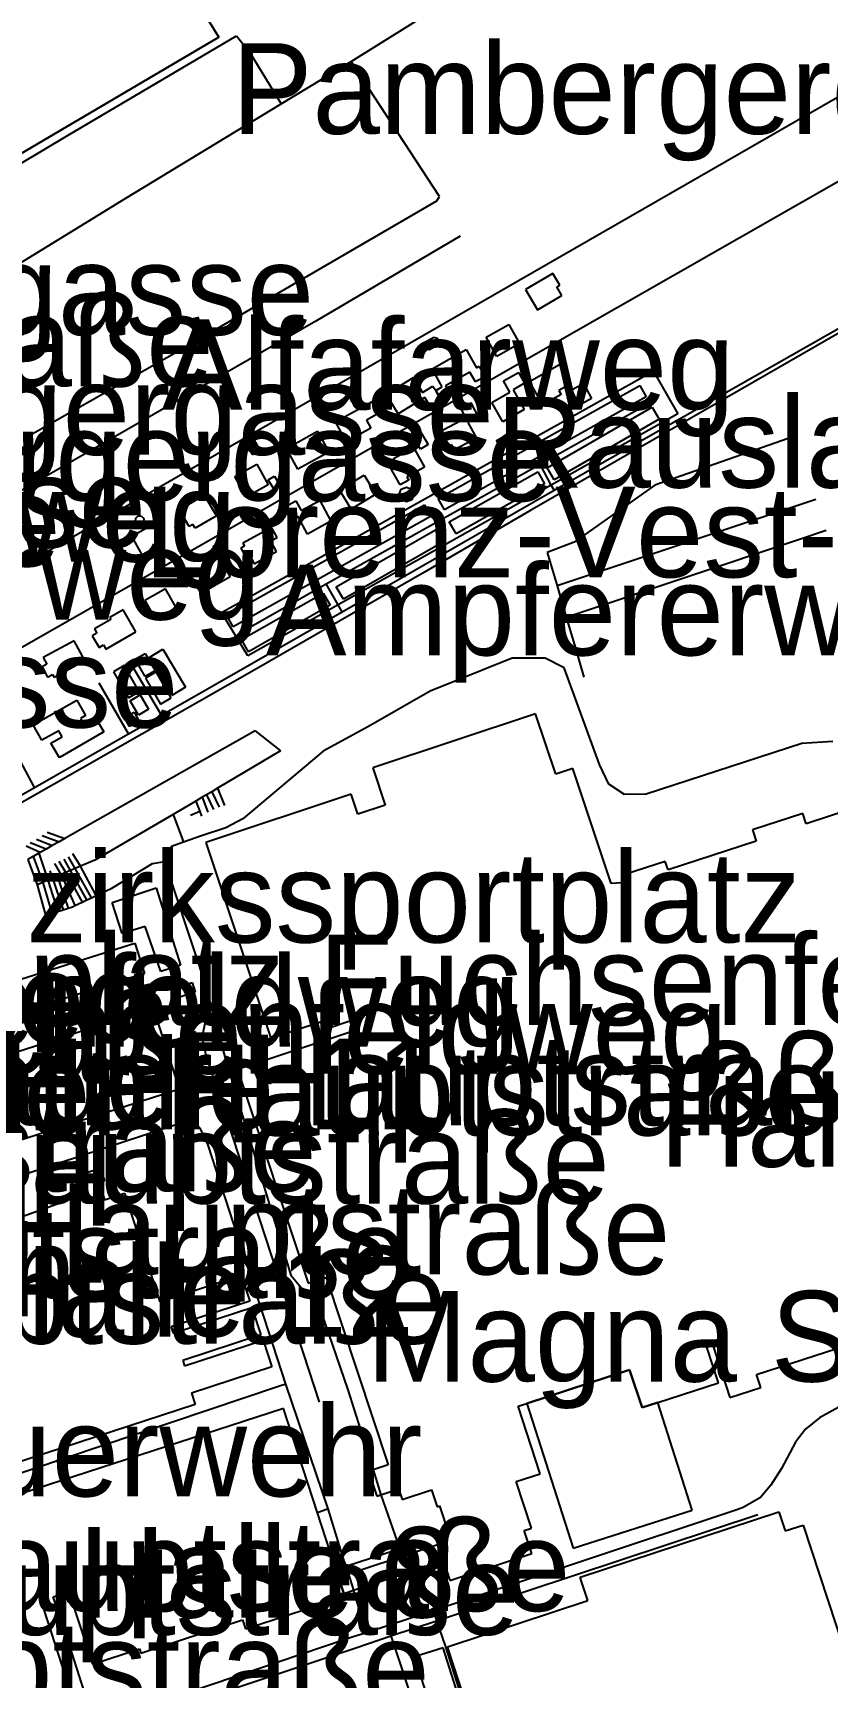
# Model space of a CAD drawing. Extents: x -3657 to 4700, y -7332 to 8131.
# Drawn here: x 2789 to 3169, y 3072 to 3859 of the extents above; entities that cross this region are included whole.
import ezdxf

# ---------------------------------------------------------------- set-up
doc = ezdxf.new("R2010")
doc.units = 0
for name, color, linetype in [('OSM_BUILDING_APARTMENTS', 9, 'CONTINUOUS'), ('OSM_BUILDING_CARPORT', 9, 'CONTINUOUS'), ('OSM_BUILDING_GARAGES', 9, 'CONTINUOUS'), ('OSM_BUILDING_INDUSTRIAL', 9, 'CONTINUOUS'), ('OSM_BUILDING_SHED', 9, 'CONTINUOUS'), ('OSM_BUILDING_YES', 9, 'CONTINUOUS'), ('OSM_HIGHWAY_FOOTWAY', 8, 'CONTINUOUS'), ('OSM_HIGHWAY_RESIDENTIAL', 8, 'CONTINUOUS'), ('OSM_HIGHWAY_SERVICE', 8, 'CONTINUOUS'), ('OSM_HIGHWAY_TRACK', 8, 'CONTINUOUS'), ('OSM_LABELS', 8, 'CONTINUOUS'), ('OSM_LANDUSE_FARMLAND', 3, 'CONTINUOUS'), ('OSM_LANDUSE_GARAGES', 3, 'CONTINUOUS'), ('OSM_LANDUSE_GRASS', 3, 'CONTINUOUS'), ('OSM_LANDUSE_GREENHOUSE_HORTICULTURE', 3, 'CONTINUOUS'), ('OSM_LANDUSE_INDUSTRIAL', 3, 'CONTINUOUS'), ('OSM_LEISURE_SWIMMING_POOL', 3, 'CONTINUOUS'), ('OSM_NATURAL_WATER', 4, 'CONTINUOUS'), ('OSM_RAILWAY_RAIL', 5, 'CONTINUOUS')]:
    doc.layers.add(name, color=color, linetype=linetype)

msp = doc.modelspace()

# ---------------------------------------------------------------- linework, layer by layer
at = {"layer": 'OSM_BUILDING_APARTMENTS'}
for p, q in [((2789.135079, 3527.697299), (2810.037855, 3539.483961)), ((2810.037855, 3539.483961), (2814.209308, 3532.100618)), ((2814.209308, 3532.100618), (2811.858125, 3530.777398)), ((2811.858125, 3530.777398), (2813.420524, 3528.075362)), ((2813.420524, 3528.075362), (2818.934428, 3531.311134)), ((2818.934428, 3531.311134), (2822.98453, 3524.405929)), ((2793.306533, 3520.313956), (2789.135079, 3527.697299)), ((2801.391569, 3524.872948), (2793.306533, 3520.313956)), ((2797.682767, 3518.857302), (2803.052566, 3522.004119)), ((2803.052566, 3522.004119), (2801.391569, 3524.872948)), ((2822.98453, 3524.405929), (2802.051417, 3512.141129)), ((2801.725285, 3511.952097), (2797.682767, 3518.857302)), ((2802.051417, 3512.141129), (2801.725285, 3511.952097))]:
    msp.add_line(p, q, dxfattribs=at)
at = {"layer": 'OSM_BUILDING_CARPORT'}
for p, q in [((2838.024517, 3559.154344), (2842.802728, 3561.945336)), ((2842.802728, 3561.945336), (2847.649199, 3553.639075)), ((2832.722979, 3556.085364), (2827.64139, 3553.138698)), ((2827.64139, 3553.138698), (2834.899719, 3540.651508)), ((2839.981308, 3543.598173), (2832.722979, 3556.085364)), ((2842.863404, 3550.859202), (2838.024517, 3559.154344)), ((2847.649199, 3553.639075), (2842.863404, 3550.859202)), ((2848.043591, 3553.071981), (2842.962002, 3550.114196)), ((2855.30192, 3540.573671), (2848.043591, 3553.071981)), ((2842.962002, 3550.114196), (2850.220331, 3537.627006)), ((2834.899719, 3540.651508), (2839.981308, 3543.598173)), ((2835.559567, 3539.228213), (2840.345362, 3542.074803)), ((2839.60967, 3532.411964), (2835.559567, 3539.228213)), ((2840.345362, 3542.074803), (2844.395465, 3535.258554)), ((2850.220331, 3537.627006), (2855.30192, 3540.573671)), ((2844.395465, 3535.258554), (2839.60967, 3532.411964))]:
    msp.add_line(p, q, dxfattribs=at)
at = {"layer": 'OSM_BUILDING_GARAGES'}
for p, q in [((2983.115263, 3636.067874), (3079.718548, 3690.208684)), ((3079.718548, 3690.208684), (3082.744748, 3684.82685)), ((3082.744748, 3684.82685), (2986.126294, 3630.697159)), ((3035.326695, 3650.890158), (3085.626843, 3679.878675)), ((3085.626843, 3679.878675), (3088.979175, 3674.063181)), ((3088.979175, 3674.063181), (3038.686612, 3645.063544)), ((2988.454724, 3625.003979), (3030.806356, 3648.855291)), ((3030.806356, 3648.855291), (3034.067675, 3643.084274)), ((3038.686612, 3645.063544), (3035.326695, 3650.890158)), ((3034.067675, 3643.084274), (2991.716042, 3619.221843)), ((2881.946133, 3580.159065), (2976.660886, 3633.09897)), ((2976.660886, 3633.09897), (2979.740178, 3627.60594)), ((2986.126294, 3630.697159), (2983.115263, 3636.067874)), ((2979.740178, 3627.60594), (2885.033009, 3574.632677)), ((2991.716042, 3619.221843), (2988.454724, 3625.003979)), ((2934.316839, 3593.791563), (2983.039418, 3621.801565)), ((2986.452426, 3615.863756), (2937.737431, 3587.842635)), ((2983.039418, 3621.801565), (2986.452426, 3615.863756)), ((2937.737431, 3587.842635), (2934.316839, 3593.791563)), ((2888.885915, 3568.550315), (2928.02932, 3590.856017)), ((2931.381652, 3584.973806), (2892.245831, 3562.668103)), ((2928.02932, 3590.856017), (2931.381652, 3584.973806)), ((2885.033009, 3574.632677), (2881.946133, 3580.159065)), ((2892.245831, 3562.668103), (2888.885915, 3568.550315))]:
    msp.add_line(p, q, dxfattribs=at)
at = {"layer": 'OSM_BUILDING_INDUSTRIAL'}
for p, q in [((3029.752116, 3533.045775), (2951.852113, 3507.037281)), ((3039.452642, 3504.023899), (3029.752116, 3533.045775)), ((2951.852113, 3507.037281), (2957.805916, 3489.212735)), ((3047.64386, 3506.759294), (3039.452642, 3504.023899)), ((3066.043764, 3451.740044), (3047.64386, 3506.759294)), ((2941.522077, 3494.483374), (2871.813293, 3471.265874)), ((2944.737889, 3484.853894), (2941.522077, 3494.483374)), ((2957.805916, 3489.212735), (2944.737889, 3484.853894)), ((3157.739902, 3485.298673), (3133.621314, 3477.426073)), ((3159.362976, 3480.32826), (3157.739902, 3485.298673)), ((3184.202087, 3488.43437), (3159.362976, 3480.32826)), ((3133.621314, 3477.426073), (3135.403663, 3471.977521)), ((2871.813293, 3471.265874), (2903.046104, 3377.584148)), ((3135.403663, 3471.977521), (3093.211304, 3458.20047)), ((3091.876439, 3462.281324), (3072.490556, 3455.943213)), ((3093.211304, 3458.20047), (3091.876439, 3462.281324)), ((3073.741992, 3452.106988), (3066.043764, 3451.740044)), ((3072.490556, 3455.943213), (3073.741992, 3452.106988)), ((2826.951204, 3442.666538), (2848.081513, 3449.627341)), ((2831.759752, 3427.766418), (2826.951204, 3442.666538)), ((2848.081513, 3449.627341), (2859.761583, 3412.566072)), ((2842.742052, 3431.113386), (2831.759752, 3427.766418)), ((2850.334098, 3409.463733), (2842.742052, 3431.113386)), ((2859.761583, 3412.566072), (2850.334098, 3409.463733)), ((2856.280316, 3401.446579), (2865.275487, 3404.259811)), ((2865.275487, 3404.259811), (2866.746872, 3399.556265)), ((2857.759286, 3396.731914), (2856.280316, 3401.446579)), ((2866.746872, 3399.556265), (2857.759286, 3396.731914)), ((2846.830077, 3391.939413), (2697.287252, 3343.79201)), ((2859.261009, 3353.343654), (2846.830077, 3391.939413)), ((2943.933936, 3381.431492), (2887.012553, 3362.62843)), ((2903.046104, 3377.584148), (2926.777884, 3385.478988)), ((2926.777884, 3385.478988), (2928.067242, 3381.609404)), ((2928.067242, 3381.609404), (2942.310861, 3386.324069)), ((2942.310861, 3386.324069), (2943.933936, 3381.431492)), ((2887.012553, 3362.62843), (2920.892342, 3260.162305)), ((2777.621867, 3327.068293), (2859.261009, 3353.343654)), ((2807.117837, 3310.611444), (2821.285611, 3315.248272)), ((2810.060608, 3301.626893), (2807.117837, 3310.611444)), ((2823.27274, 3309.177029), (2819.541185, 3307.953885)), ((2821.285611, 3315.248272), (2823.27274, 3309.177029)), ((2741.990067, 3277.086173), (2810.060608, 3301.626893)), ((2819.541185, 3307.953885), (2820.67127, 3304.517962)), ((2820.67127, 3304.517962), (2821.854446, 3304.907144)), ((2821.854446, 3304.907144), (2823.401676, 3300.181359)), ((2823.401676, 3300.181359), (2832.84433, 3303.272578)), ((2832.84433, 3303.272578), (2849.871446, 3251.277831)), ((2849.871446, 3251.277831), (2888.825239, 3264.020769)), ((2888.825239, 3264.020769), (2892.890511, 3251.600296)), ((2920.892342, 3260.162305), (2929.493121, 3262.997776)), ((2929.493121, 3262.997776), (2959.15595, 3173.196753)), ((2892.890511, 3251.600296), (2855.203322, 3239.268779)), ((2856.189302, 3236.244277), (2893.967504, 3248.598033)), ((2893.967504, 3248.598033), (2898.260309, 3235.499271)), ((2855.203322, 3239.268779), (2856.189302, 3236.244277)), ((2898.260309, 3235.499271), (2860.800655, 3223.24559)), ((2861.672868, 3220.59915), (2899.246289, 3232.88619)), ((2899.246289, 3232.88619), (2903.410159, 3220.17661)), ((3111.740143, 3229.60594), (3114.652577, 3230.562216)), ((3117.329891, 3212.548638), (3111.740143, 3229.60594)), ((3114.652577, 3230.562216), (3122.874133, 3205.432162)), ((2860.800655, 3223.24559), (2861.672868, 3220.59915)), ((3135.638781, 3216.45158), (3174.031325, 3228.994367)), ((2903.410159, 3220.17661), (2864.956939, 3207.589344)), ((3025.573078, 3202.63005), (3074.834154, 3218.764434)), ((3074.834154, 3218.764434), (3025.573078, 3202.63005)), ((3074.834154, 3218.764434), (3080.787957, 3200.595183)), ((3080.787957, 3200.595183), (3074.834154, 3218.764434)), ((3137.663832, 3210.258022), (3135.638781, 3216.45158)), ((2864.956939, 3207.589344), (2866.739288, 3202.129673)), ((3088.266235, 3203.041472), (3117.329891, 3212.548638)), ((3122.874133, 3205.432162), (3137.663832, 3210.258022)), ((2866.739288, 3202.129673), (2731.895149, 3158.018646)), ((2909.007491, 3200.21712), (2738.205421, 3144.608538)), ((2925.298914, 3150.223881), (2909.007491, 3200.21712)), ((3021.424377, 3201.273472), (3025.573078, 3202.63005)), ((3032.027454, 3168.915749), (3021.424377, 3201.273472)), ((3025.573078, 3202.63005), (3047.86381, 3133.244416)), ((3080.787957, 3200.595183), (3088.266235, 3203.041472)), ((3088.266235, 3203.041472), (3080.787957, 3200.595183)), ((3104.823115, 3151.535982), (3088.266235, 3203.041472)), ((2952.026556, 3170.85054), (2949.834647, 3170.116654)), ((2949.834647, 3170.116654), (2953.755813, 3158.241036)), ((2959.15595, 3173.196753), (2952.026556, 3170.85054)), ((3020.514242, 3165.135121), (3032.027454, 3168.915749)), ((2953.755813, 3158.241036), (2955.697435, 3158.885966)), ((2955.697435, 3158.885966), (2964.169279, 3161.676959)), ((2964.169279, 3161.676959), (2965.845445, 3156.595351)), ((2965.845445, 3156.595351), (2979.91462, 3161.232179)), ((2979.91462, 3161.232179), (2982.584351, 3153.148308)), ((3027.825663, 3142.851658), (3020.514242, 3165.135121)), ((2982.584351, 3153.148308), (2983.72202, 3153.526371)), ((2983.72202, 3153.526371), (2988.181683, 3139.982829)), ((3047.86381, 3133.244416), (3104.823115, 3151.535982)), ((2935.42417, 3119.211616), (2925.298914, 3150.223881)), ((3051.16305, 3119.456245), (3146.317703, 3150.657542)), ((3146.317703, 3150.657542), (3149.313565, 3141.528438)), ((3149.313565, 3141.528438), (3157.990189, 3144.363909)), ((3157.990189, 3144.363909), (3185.408017, 3060.83428)), ((2988.181683, 3139.982829), (2981.954841, 3137.925722)), ((2981.954841, 3137.925722), (2982.971158, 3134.845623)), ((3024.382317, 3141.728589), (3027.825663, 3142.851658)), ((3027.992521, 3130.75365), (3024.382317, 3141.728589)), ((2982.971158, 3134.845623), (2940.118952, 3120.757226)), ((2942.636993, 3113.095895), (2985.62572, 3127.228771)), ((2985.62572, 3127.228771), (2988.712596, 3117.843919)), ((2988.712596, 3117.843919), (3027.992521, 3130.75365)), ((2940.118952, 3120.757226), (2935.42417, 3119.211616)), ((3051.853236, 3117.3769), (3051.16305, 3119.456245)), ((2798.797683, 3109.904601), (2804.516367, 3111.761556)), ((2804.516367, 3111.761556), (2805.94983, 3107.358237)), ((2935.42417, 3119.211616), (2937.949796, 3111.550286)), ((2937.949796, 3111.550286), (2935.42417, 3119.211616)), ((2937.949796, 3111.550286), (2942.636993, 3113.095895)), ((2938.397279, 3110.038035), (2937.949796, 3111.550286)), ((3054.887021, 3108.136602), (3051.853236, 3117.3769)), ((2794.360773, 3103.699924), (2800.200808, 3105.601357)), ((2808.194831, 3061.223462), (2794.360773, 3103.699924)), ((2800.200808, 3105.601357), (2798.797683, 3109.904601)), ((2805.94983, 3107.358237), (2807.686672, 3107.925331)), ((2807.686672, 3107.925331), (2817.546471, 3077.680311)), ((2890.903382, 3094.570821), (2932.557244, 3108.136602)), ((2932.557244, 3108.136602), (2936.372228, 3109.370865)), ((2936.372228, 3109.370865), (2938.397279, 3110.038035)), ((2987.552173, 3086.064409), (3054.887021, 3108.136602)), ((2840.671494, 3083.051026), (2889.477503, 3098.929662)), ((2889.477503, 3098.929662), (2890.903382, 3094.570821)), ((2817.546471, 3077.680311), (2840.034399, 3084.996937)), ((2840.034399, 3084.996937), (2840.671494, 3083.051026)), ((2999.619051, 3049.303366), (2987.552173, 3086.064409))]:
    msp.add_line(p, q, dxfattribs=at)
at = {"layer": 'OSM_BUILDING_SHED'}
for p, q in [((2832.965681, 3531.277775), (2837.493605, 3533.735183)), ((2835.369956, 3526.874456), (2832.965681, 3531.277775)), ((2839.890295, 3529.342984), (2835.369956, 3526.874456)), ((2837.493605, 3533.735183), (2839.890295, 3529.342984))]:
    msp.add_line(p, q, dxfattribs=at)
at = {"layer": 'OSM_BUILDING_YES'}
for p, q in [((3038.034348, 3743.99367), (3024.996659, 3736.298981)), ((3041.371511, 3738.344968), (3038.034348, 3743.99367)), ((3024.996659, 3736.298981), (3030.760849, 3726.547186)), ((3040.006308, 3737.533245), (3041.371511, 3738.344968)), ((3042.425751, 3733.430152), (3040.006308, 3737.533245)), ((3030.760849, 3726.547186), (3042.425751, 3733.430152)), ((3006.065843, 3713.448424), (3016.979883, 3719.553025)), ((3016.979883, 3719.553025), (3022.152486, 3710.334966)), ((3011.238446, 3704.230364), (3006.065843, 3713.448424)), ((3022.152486, 3710.334966), (3011.238446, 3704.230364)), ((2980.240752, 3698.18136), (2996.53976, 3707.443898)), ((2996.53976, 3707.443898), (3001.484829, 3698.759574)), ((2985.072054, 3689.697187), (2980.240752, 3698.18136)), ((2998.29177, 3696.669109), (2986.702713, 3690.07525)), ((3000.961501, 3691.976683), (2998.29177, 3696.669109)), ((3005.580438, 3694.600884), (3000.961501, 3691.976683)), ((3001.484829, 3698.759574), (3002.789356, 3699.493461)), ((3002.789356, 3699.493461), (3005.580438, 3694.600884)), ((3014.385997, 3692.48818), (3021.53056, 3696.546795)), ((3021.53056, 3696.546795), (3024.473331, 3691.365111)), ((3026.847267, 3692.154595), (3041.272913, 3700.360781)), ((3041.272913, 3700.360781), (3046.597205, 3691.020407)), ((2958.260983, 3686.12783), (2971.306257, 3694.03379)), ((2971.306257, 3694.03379), (2975.644569, 3686.872836)), ((2975.644569, 3686.872836), (2980.657898, 3689.908458)), ((2980.657898, 3689.908458), (2981.954841, 3687.929188)), ((2981.954841, 3687.929188), (2985.072054, 3689.697187)), ((2984.768676, 3682.992133), (2981.954841, 3687.929188)), ((2981.954841, 3687.929188), (2984.768676, 3682.992133)), ((2986.702713, 3690.07525), (2989.28143, 3685.560736)), ((3008.803834, 3682.147052), (3017.472873, 3687.061868)), ((3017.472873, 3687.061868), (3014.385997, 3692.48818)), ((3024.473331, 3691.365111), (3018.982181, 3688.251653)), ((3018.982181, 3688.251653), (3024.374733, 3678.766726)), ((3033.218215, 3680.979505), (3026.847267, 3692.154595)), ((3046.597205, 3691.020407), (3040.977119, 3687.829113)), ((3040.977119, 3687.829113), (3042.01619, 3685.983277)), ((3046.991597, 3688.1071), (3052.695112, 3691.17608)), ((3050.874841, 3680.912788), (3046.991597, 3688.1071)), ((3052.695112, 3691.17608), (3056.578356, 3683.981768)), ((2933.922447, 3672.873395), (2951.503228, 3682.63631)), ((2951.503228, 3682.63631), (2954.65078, 3676.976488)), ((2963.941745, 3676.754098), (2958.260983, 3686.12783)), ((2976.767069, 3684.526623), (2963.941745, 3676.754098)), ((2979.671918, 3679.734122), (2976.767069, 3684.526623)), ((2984.768676, 3682.992133), (2979.671918, 3679.734122)), ((2989.28143, 3685.560736), (2984.768676, 3682.992133)), ((2994.00655, 3679.34494), (2998.762007, 3681.891304)), ((2996.418408, 3674.841545), (2994.00655, 3679.34494)), ((2998.762007, 3681.891304), (3002.349457, 3675.208489)), ((3014.059865, 3672.895634), (3008.803834, 3682.147052)), ((3024.374733, 3678.766726), (3014.059865, 3672.895634)), ((3042.01619, 3685.983277), (3033.218215, 3680.979505)), ((3056.578356, 3683.981768), (3050.874841, 3680.912788)), ((2939.23157, 3663.33287), (2933.922447, 3672.873395)), ((2954.65078, 3676.976488), (2948.7349, 3673.685118)), ((2948.7349, 3673.685118), (2950.888887, 3669.815535)), ((2982.880145, 3667.580517), (2996.418408, 3674.841545)), ((3002.349457, 3675.208489), (2997.381635, 3672.53981)), ((2997.381635, 3672.53981), (3001.424153, 3665.011914)), ((2894.953484, 3664.322505), (2891.259851, 3662.198682)), ((2897.881086, 3659.263136), (2894.953484, 3664.322505)), ((2910.478877, 3660.152695), (2925.35959, 3668.314403)), ((2925.35959, 3668.314403), (2930.805233, 3658.384696)), ((2950.888887, 3669.815535), (2939.23157, 3663.33287)), ((2970.305108, 3667.024542), (2974.029078, 3669.226201)), ((2974.628251, 3659.719035), (2970.305108, 3667.024542)), ((2974.029078, 3669.226201), (2978.352221, 3661.920695)), ((2986.740636, 3660.386205), (2982.880145, 3667.580517)), ((3001.424153, 3665.011914), (2990.927258, 3659.38545)), ((3011.10951, 3663.977801), (3015.4099, 3666.379611)), ((3013.316588, 3660.030381), (3011.10951, 3663.977801)), ((3015.4099, 3666.379611), (3017.616978, 3662.421072)), ((2891.259851, 3662.198682), (2894.195038, 3657.128193)), ((2894.195038, 3657.128193), (2897.881086, 3659.263136)), ((2915.932104, 3650.222989), (2910.478877, 3660.152695)), ((2930.805233, 3658.384696), (2915.932104, 3650.222989)), ((2961.749835, 3655.271238), (2971.382101, 3660.597475)), ((2962.477944, 3653.959138), (2961.749835, 3655.271238)), ((2971.382101, 3660.597475), (2976.61538, 3651.145906)), ((2978.352221, 3661.920695), (2974.628251, 3659.719035)), ((2989.577224, 3661.909575), (2986.740636, 3660.386205)), ((2990.927258, 3659.38545), (2989.577224, 3661.909575)), ((3017.616978, 3662.421072), (3013.316588, 3660.030381)), ((2885.692857, 3646.709229), (2896.288349, 3652.535843)), ((2896.288349, 3652.535843), (2901.749162, 3642.606136)), ((2935.932329, 3640.215445), (2947.695829, 3647.33192)), ((2947.695829, 3647.33192), (2953.24007, 3638.191697)), ((2959.520004, 3652.324573), (2962.477944, 3653.959138)), ((2964.882218, 3642.639495), (2959.520004, 3652.324573)), ((2976.61538, 3651.145906), (2968.158705, 3646.4646)), ((2891.153669, 3636.790641), (2885.692857, 3646.709229)), ((2901.749162, 3642.606136), (2891.153669, 3636.790641)), ((2901.794668, 3645.085783), (2904.752608, 3646.831543)), ((2904.676764, 3640.215445), (2901.794668, 3645.085783)), ((2907.627119, 3641.950086), (2904.676764, 3640.215445)), ((2904.752608, 3646.831543), (2907.627119, 3641.950086)), ((2941.468986, 3631.075222), (2935.932329, 3640.215445)), ((2969.015749, 3644.93011), (2964.882218, 3642.639495)), ((2968.158705, 3646.4646), (2969.015749, 3644.93011)), ((2860.967513, 3631.886945), (2871.130691, 3637.802515)), ((2862.074844, 3629.974392), (2860.967513, 3631.886945)), ((2871.130691, 3637.802515), (2876.963142, 3627.806091)), ((2909.955549, 3632.276127), (2914.991631, 3635.000403)), ((2913.254789, 3626.193765), (2909.955549, 3632.276127)), ((2914.991631, 3635.000403), (2917.54001, 3630.319097)), ((2917.54001, 3630.319097), (2926.391077, 3635.111598)), ((2926.391077, 3635.111598), (2931.783629, 3625.193011)), ((2953.24007, 3638.191697), (2941.468986, 3631.075222)), ((2836.484871, 3618.154372), (2847.034857, 3623.925388)), ((2847.034857, 3623.925388), (2851.964757, 3614.929719)), ((2860.246989, 3628.906921), (2862.074844, 3629.974392)), ((2863.872361, 3622.702244), (2860.246989, 3628.906921)), ((2865.647125, 3623.736357), (2863.872361, 3622.702244)), ((2866.754457, 3621.846043), (2865.647125, 3623.736357)), ((2876.963142, 3627.806091), (2866.754457, 3621.846043)), ((2902.386256, 3624.036583), (2899.504161, 3622.457615)), ((2905.981291, 3617.464963), (2902.386256, 3624.036583)), ((2915.954858, 3627.661538), (2913.254789, 3626.193765)), ((2920.588964, 3619.121768), (2915.954858, 3627.661538)), ((2931.783629, 3625.193011), (2920.588964, 3619.121768)), ((2841.414771, 3609.158702), (2836.484871, 3618.154372)), ((2875.423496, 3613.217317), (2879.549443, 3615.608008)), ((2879.549443, 3615.608008), (2883.584377, 3608.669444)), ((2900.474972, 3620.678497), (2889.621608, 3614.740687)), ((2899.504161, 3622.457615), (2900.474972, 3620.678497)), ((2902.917169, 3615.797039), (2905.981291, 3617.464963)), ((2905.723419, 3610.682073), (2902.917169, 3615.797039)), ((2851.964757, 3614.929719), (2841.414771, 3609.158702)), ((2864.372936, 3599.751611), (2878.487619, 3607.946677)), ((2878.487619, 3607.946677), (2875.423496, 3613.217317)), ((2883.584377, 3608.669444), (2879.162636, 3606.100842)), ((2890.380054, 3613.350751), (2888.559783, 3612.361116)), ((2888.559783, 3612.361116), (2892.101727, 3605.889571)), ((2889.621608, 3614.740687), (2890.380054, 3613.350751)), ((2895.08242, 3604.866578), (2905.723419, 3610.682073)), ((2869.689643, 3590.611388), (2864.372936, 3599.751611)), ((2879.162636, 3606.100842), (2883.500948, 3598.628543)), ((2892.101727, 3605.889571), (2893.95992, 3606.901445)), ((2893.95992, 3606.901445), (2895.08242, 3604.866578)), ((2852.617021, 3592.924243), (2842.620701, 3587.253302)), ((2857.888221, 3583.628347), (2852.617021, 3592.924243)), ((2883.500948, 3598.628543), (2869.689643, 3590.611388)), ((2842.620701, 3587.253302), (2847.884317, 3577.968525)), ((2826.43546, 3578.168676), (2818.540036, 3573.643043)), ((2832.343756, 3582.794385), (2825.896963, 3579.102713)), ((2825.896963, 3579.102713), (2826.43546, 3578.168676)), ((2838.388571, 3572.264225), (2832.343756, 3582.794385)), ((2847.884317, 3577.968525), (2857.888221, 3583.628347)), ((2819.692874, 3571.641534), (2817.463042, 3570.362792)), ((2817.463042, 3570.362792), (2820.709192, 3564.70297)), ((2818.540036, 3573.643043), (2819.692874, 3571.641534)), ((2823.985679, 3564.013562), (2838.388571, 3572.264225)), ((2808.740912, 3567.99434), (2793.966381, 3559.943828)), ((2813.928683, 3558.498294), (2808.740912, 3567.99434)), ((2820.709192, 3564.70297), (2822.870763, 3565.948354)), ((2822.870763, 3565.948354), (2823.985679, 3564.013562)), ((2844.668505, 3559.921589), (2851.304909, 3563.880128)), ((2851.304909, 3563.880128), (2862.188611, 3545.688638)), ((2795.703223, 3556.752533), (2793.405131, 3555.496031)), ((2793.405131, 3555.496031), (2796.105199, 3550.547856)), ((2793.966381, 3559.943828), (2795.703223, 3556.752533)), ((2799.192075, 3550.4589), (2813.928683, 3558.498294)), ((2855.552207, 3541.730099), (2844.668505, 3559.921589)), ((2796.105199, 3550.547856), (2798.448798, 3551.826598)), ((2798.448798, 3551.826598), (2799.192075, 3550.4589)), ((2862.188611, 3545.688638), (2855.552207, 3541.730099))]:
    msp.add_line(p, q, dxfattribs=at)
at = {"layer": 'OSM_HIGHWAY_FOOTWAY'}
for p, q in [((2982.409908, 3098.52936), (3136.237954, 3149.334322)), ((2960.468061, 3091.212734), (2982.409908, 3098.52936)), ((2980.748911, 3103.188427), (2982.068607, 3099.607951)), ((2982.068607, 3099.607951), (2982.409908, 3098.52936)), ((2982.409908, 3098.52936), (2986.460011, 3086.442471)), ((2944.115963, 3085.686346), (2960.468061, 3091.212734)), ((2833.352489, 3048.847467), (2940.300979, 3084.407604)), ((2940.300979, 3084.407604), (2944.115963, 3085.686346)), ((2986.460011, 3086.442471), (3000.225808, 3043.52123))]:
    msp.add_line(p, q, dxfattribs=at)
at = {"layer": 'OSM_HIGHWAY_RESIDENTIAL'}
for p, q in [((2757.250004, 3549.902926), (3221.661742, 3814.891555)), ((3038.663858, 3640.10425), (3221.631404, 3744.204941)), ((2937.085167, 3581.893706), (3038.663858, 3640.10425)), ((2850.554047, 3532.400844), (2937.085167, 3581.893706)), ((2834.854212, 3523.438533), (2850.554047, 3532.400844)), ((2789.810096, 3497.730266), (2834.854212, 3523.438533)), ((2750.014427, 3475.013143), (2789.810096, 3497.730266))]:
    msp.add_line(p, q, dxfattribs=at)
at = {"layer": 'OSM_HIGHWAY_SERVICE'}
for p, q in [((3031.921272, 3652.59144), (3083.814157, 3681.668914)), ((3153.955255, 3666.012668), (3086.916201, 3642.550539)), ((2929.455199, 3595.192619), (3031.921272, 3652.59144)), ((3037.253148, 3642.561658), (3031.921272, 3652.59144)), ((3038.663858, 3640.10425), (3037.253148, 3642.561658)), ((3086.916201, 3642.550539), (3048.205111, 3615.152109)), ((3164.02742, 3635.678692), (3040.059399, 3594.347538)), ((3044.473556, 3579.336223), (3156.617401, 3616.797794)), ((3156.617401, 3616.797794), (3168.942151, 3620.889767)), ((3048.205111, 3615.152109), (3035.364617, 3610.270651)), ((3035.364617, 3610.270651), (3040.059399, 3594.347538)), ((2888.438432, 3571.863924), (2929.455199, 3595.192619)), ((2935.242143, 3585.118359), (2929.455199, 3595.192619)), ((3040.059399, 3594.347538), (3044.473556, 3579.336223)), ((2937.085167, 3581.893706), (2935.242143, 3585.118359)), ((3044.473556, 3579.336223), (3048.409891, 3565.959473)), ((3048.409891, 3565.959473), (3052.968152, 3550.47002)), ((2850.554047, 3532.400844), (2836.43178, 3556.263276)), ((3018.595373, 3559.565765), (2979.262357, 3543.842802)), ((3034.446898, 3559.632482), (3018.595373, 3559.565765)), ((3043.442069, 3554.973414), (3034.446898, 3559.632482)), ((3060.446431, 3508.771922), (3043.442069, 3554.973414)), ((2834.854212, 3523.438533), (2820.769868, 3547.62343)), ((2979.262357, 3543.842802), (2949.819478, 3526.907815)), ((2789.810096, 3497.730266), (2776.013961, 3523.627565)), ((2895.514734, 3524.850709), (2804.364678, 3473.245143)), ((2895.514734, 3524.850709), (2907.672626, 3515.276826)), ((2949.819478, 3526.907815), (2928.052074, 3515.143392)), ((2907.672626, 3515.276826), (2877.456132, 3497.329964)), ((2928.052074, 3515.143392), (2889.576101, 3482.629995)), ((3157.34551, 3518.823944), (3082.699241, 3494.427777)), ((3172.195885, 3519.669025), (3157.34551, 3518.823944)), ((3064.83025, 3499.342593), (3060.446431, 3508.771922)), ((2877.456132, 3497.329964), (2874.66505, 3495.66204)), ((2877.456132, 3497.329964), (2880.861555, 3489.134898)), ((3072.354036, 3494.36106), (3064.83025, 3499.342593)), ((2867.141264, 3491.192004), (2856.257562, 3484.731579)), ((2870.137127, 3492.982243), (2867.141264, 3491.192004)), ((2867.141264, 3491.192004), (2868.999457, 3486.221591)), ((2872.245607, 3494.227626), (2870.137127, 3492.982243)), ((2870.137127, 3492.982243), (2872.844779, 3485.821289)), ((2874.66505, 3495.66204), (2872.245607, 3494.227626)), ((2872.245607, 3494.227626), (2875.469003, 3487.211226)), ((2874.66505, 3495.66204), (2878.32076, 3488.21198)), ((3082.699241, 3494.427777), (3072.354036, 3494.36106)), ((2856.257562, 3484.731579), (2818.638634, 3462.837298)), ((2856.257562, 3484.731579), (2861.240553, 3471.454905)), ((2868.999457, 3486.221591), (2864.517041, 3484.286799)), ((2868.999457, 3486.221591), (2869.841333, 3483.975454)), ((2889.576101, 3482.629995), (2881.377298, 3478.393468)), ((2793.458222, 3474.668438), (2801.550842, 3471.655056)), ((2795.892834, 3476.258526), (2804.364678, 3473.245143)), ((2869.773072, 3474.579482), (2861.240553, 3471.454905)), ((2881.377298, 3478.393468), (2869.773072, 3474.579482)), ((2792.578425, 3466.573448), (2785.797916, 3469.531233)), ((2795.324, 3468.119057), (2787.701616, 3471.210276)), ((2791.895823, 3466.184265), (2789.226093, 3464.672014)), ((2790.712647, 3472.88932), (2798.319862, 3469.82034)), ((2792.578425, 3466.573448), (2791.895823, 3466.184265)), ((2791.895823, 3466.184265), (2796.226551, 3453.263415)), ((2795.324, 3468.119057), (2792.578425, 3466.573448)), ((2798.319862, 3469.82034), (2795.324, 3468.119057)), ((2801.550842, 3471.655056), (2798.319862, 3469.82034)), ((2804.364678, 3473.245143), (2801.550842, 3471.655056)), ((2811.888463, 3459.94623), (2808.172077, 3465.850681)), ((2852.237798, 3466.239863), (2852.093693, 3462.281324)), ((2855.491532, 3469.342201), (2852.237798, 3466.239863)), ((2861.240553, 3471.454905), (2855.491532, 3469.342201)), ((2789.226093, 3464.672014), (2786.624622, 3463.193122)), ((2786.624622, 3463.193122), (2791.061532, 3451.050636)), ((2789.226093, 3464.672014), (2793.829861, 3452.229302)), ((2802.627836, 3456.00993), (2799.487869, 3461.224972)), ((2804.804576, 3456.932848), (2801.611518, 3462.292443)), ((2807.064746, 3457.889124), (2804.000623, 3463.415512)), ((2809.317331, 3458.85652), (2806.139442, 3464.427386)), ((2809.317331, 3458.85652), (2807.064746, 3457.889124)), ((2811.888463, 3459.94623), (2809.317331, 3458.85652)), ((2817.083819, 3444.879317), (2809.317331, 3458.85652)), ((2818.638634, 3462.837298), (2811.888463, 3459.94623)), ((2819.283313, 3445.92455), (2811.888463, 3459.94623)), ((2826.814683, 3449.527265), (2846.329502, 3461.202733)), ((2846.329502, 3461.202733), (2852.093693, 3462.281324)), ((2852.093693, 3462.281324), (2868.787092, 3411.809946)), ((2793.829861, 3452.229302), (2791.061532, 3451.050636)), ((2791.061532, 3451.050636), (2795.03579, 3436.450742)), ((2796.226551, 3453.263415), (2793.829861, 3452.229302)), ((2793.829861, 3452.229302), (2798.175757, 3437.440377)), ((2798.479136, 3454.219691), (2796.226551, 3453.263415)), ((2796.226551, 3453.263415), (2801.004761, 3438.329936)), ((2798.479136, 3454.219691), (2797.333882, 3457.766809)), ((2800.66346, 3455.153729), (2798.479136, 3454.219691)), ((2798.479136, 3454.219691), (2803.568309, 3439.141659)), ((2802.627836, 3456.00993), (2800.66346, 3455.153729)), ((2800.66346, 3455.153729), (2805.927077, 3439.886665)), ((2804.804576, 3456.932848), (2802.627836, 3456.00993)), ((2802.627836, 3456.00993), (2809.135304, 3441.209885)), ((2807.064746, 3457.889124), (2804.804576, 3456.932848)), ((2804.804576, 3456.932848), (2812.586234, 3442.733255)), ((2814.831234, 3443.800727), (2807.064746, 3457.889124)), ((2809.135304, 3441.209885), (2812.586234, 3442.733255)), ((2812.586234, 3442.733255), (2814.831234, 3443.800727)), ((2814.831234, 3443.800727), (2817.083819, 3444.879317)), ((2817.083819, 3444.879317), (2819.283313, 3445.92455)), ((2819.283313, 3445.92455), (2826.814683, 3449.527265)), ((2795.03579, 3436.450742), (2798.175757, 3437.440377)), ((2798.175757, 3437.440377), (2801.004761, 3438.329936)), ((2801.004761, 3438.329936), (2803.568309, 3439.141659)), ((2803.568309, 3439.141659), (2805.927077, 3439.886665)), ((2805.927077, 3439.886665), (2808.005219, 3440.542715)), ((2808.005219, 3440.542715), (2809.135304, 3441.209885)), ((2868.787092, 3411.809946), (2873.595641, 3395.553248)), ((2873.595641, 3395.553248), (2872.177347, 3388.203263)), ((2873.595641, 3395.553248), (2881.938548, 3365.219272)), ((2872.177347, 3388.203263), (2869.917177, 3377.884374)), ((2869.917177, 3377.884374), (2872.040826, 3368.977661)), ((2872.040826, 3368.977661), (2926.148374, 3203.274981)), ((2881.938548, 3365.219272), (2912.54185, 3264.054128)), ((2862.044506, 3337.587333), (2735.110961, 3295.967072)), ((2866.458663, 3337.242628), (2862.044506, 3337.587333)), ((2869.189069, 3334.418277), (2866.458663, 3337.242628)), ((2872.958546, 3326.312167), (2869.189069, 3334.418277)), ((2910.175498, 3211.814751), (2872.958546, 3326.312167)), ((2912.54185, 3264.054128), (2926.944742, 3246.852273)), ((2926.944742, 3246.852273), (2939.952093, 3209.068237)), ((2906.633555, 3210.802877), (2720.799082, 3148.177895)), ((2910.175498, 3211.814751), (2906.633555, 3210.802877)), ((2930.42601, 3152.091956), (2910.175498, 3211.814751)), ((2939.952093, 3209.068237), (2952.026556, 3170.85054)), ((3194.403188, 3211.670198), (3165.7946, 3195.669248)), ((3158.998922, 3190.276294), (3154.197958, 3184.082737)), ((3165.7946, 3195.669248), (3158.998922, 3190.276294)), ((3154.197958, 3184.082737), (3147.591892, 3171.484351)), ((2952.026556, 3170.85054), (2955.697435, 3158.885966)), ((3147.591892, 3171.484351), (3142.396536, 3163.489436)), ((2955.697435, 3158.885966), (2963.463924, 3136.457949)), ((3142.396536, 3163.489436), (3137.587988, 3157.48491)), ((2930.42601, 3152.091956), (2925.298914, 3150.223881)), ((2938.981282, 3124.437778), (2930.42601, 3152.091956)), ((3125.619708, 3151.502623), (2980.748911, 3103.188427)), ((3129.191989, 3152.692409), (3125.619708, 3151.502623)), ((3137.587988, 3157.48491), (3129.191989, 3152.692409)), ((2963.463924, 3136.457949), (2963.061947, 3132.388215)), ((2963.061947, 3132.388215), (2938.981282, 3124.437778)), ((2940.118952, 3120.757226), (2938.981282, 3124.437778)), ((2940.118952, 3120.757226), (2942.636993, 3113.095895)), ((2947.900609, 3095.916279), (2942.636993, 3113.095895)), ((2818.577958, 3048.980901), (2802.119677, 3100.920051)), ((2948.886589, 3092.724985), (2947.900609, 3095.916279)), ((2958.86774, 3096.005235), (2948.886589, 3092.724985)), ((2980.748911, 3103.188427), (2958.86774, 3096.005235)), ((2958.86774, 3096.005235), (2960.468061, 3091.212734)), ((2938.632397, 3089.53369), (2831.941779, 3053.495415)), ((2942.439797, 3090.801313), (2938.632397, 3089.53369)), ((2948.886589, 3092.724985), (2942.439797, 3090.801313)), ((2960.468061, 3091.212734), (2976.804991, 3042.4204))]:
    msp.add_line(p, q, dxfattribs=at)
at = {"layer": 'OSM_HIGHWAY_TRACK'}
for p, q in [((2941.453817, 3845.536877), (2984.791429, 3872.401571)), ((2805.972583, 3810.132413), (2886.618161, 3857.7572)), ((2886.618161, 3857.7572), (2892.867757, 3849.784523)), ((2892.867757, 3849.784523), (2907.90016, 3825.177086)), ((2907.90016, 3825.177086), (2941.453817, 3845.536877)), ((2983.850956, 3780.765832), (2941.453817, 3845.536877)), ((2833.595192, 3780.076424), (2907.90016, 3825.177086)), ((2724.63682, 3761.985009), (2805.972583, 3810.132413)), ((2745.349984, 3725.757702), (2833.595192, 3780.076424)), ((2863.933037, 3709.701155), (2982.440246, 3778.653129)), ((2982.440246, 3778.653129), (2983.850956, 3780.765832)), ((2993.703171, 3761.729261), (2924.570806, 3721.009679)), ((2924.570806, 3721.009679), (2776.484198, 3635.923321)), ((2785.350433, 3665.145348), (2863.933037, 3709.701155))]:
    msp.add_line(p, q, dxfattribs=at)
at = {"layer": 'OSM_LANDUSE_FARMLAND'}
for p, q in [((2846.602543, 3908.673357), (2878.070473, 3857.10115)), ((2728.148425, 3571.774968), (3221.282519, 3855.366509)), ((2878.070473, 3857.10115), (2777.257813, 3797.656342))]:
    msp.add_line(p, q, dxfattribs=at)
at = {"layer": 'OSM_LANDUSE_GARAGES'}
for p, q in [((3079.491014, 3693.422218), (3086.051573, 3697.258442)), ((3086.051573, 3697.258442), (3097.951593, 3676.754098)), ((2879.397754, 3581.482285), (3079.491014, 3693.422218)), ((3097.951593, 3676.754098), (3037.253148, 3642.561658)), ((3037.253148, 3642.561658), (2935.242143, 3585.118359)), ((2935.242143, 3585.118359), (2891.957622, 3560.744431)), ((2891.957622, 3560.744431), (2879.397754, 3581.482285))]:
    msp.add_line(p, q, dxfattribs=at)
at = {"layer": 'OSM_LANDUSE_GRASS'}
for p, q in [((2985.580213, 3085.564032), (2971.814416, 3081.227429)), ((2971.814416, 3081.227429), (2983.031834, 3045.689531)), ((2996.797631, 3050.026133), (2985.580213, 3085.564032))]:
    msp.add_line(p, q, dxfattribs=at)
at = {"layer": 'OSM_LANDUSE_GREENHOUSE_HORTICULTURE'}
for p, q in [((2878.070473, 3857.10115), (2846.602543, 3908.673357)), ((2777.257813, 3797.656342), (2878.070473, 3857.10115))]:
    msp.add_line(p, q, dxfattribs=at)
at = {"layer": 'OSM_LANDUSE_INDUSTRIAL'}
for p, q in [((3222.54154, 3742.69269), (3026.961034, 3630.174543)), ((3026.961034, 3630.174543), (2976.638133, 3600.908039)), ((2976.638133, 3600.908039), (2896.166998, 3554.461918)), ((2896.166998, 3554.461918), (2752.244259, 3472.511257))]:
    msp.add_line(p, q, dxfattribs=at)
at = {"layer": 'OSM_LEISURE_SWIMMING_POOL'}
for p, q in [((2976.827745, 3710.846463), (2976.145143, 3709.389809)), ((2981.006783, 3713.181556), (2976.827745, 3710.846463)), ((2982.660195, 3712.792374), (2981.006783, 3713.181556)), ((2983.539993, 3711.624827), (2982.660195, 3712.792374)), ((2982.857391, 3709.778991), (2983.539993, 3711.624827)), ((2976.145143, 3709.389809), (2977.115954, 3707.83308)), ((2977.115954, 3707.83308), (2978.966563, 3707.543973)), ((2978.966563, 3707.543973), (2982.857391, 3709.778991)), ((2964.396812, 3638.058264), (2965.435884, 3640.560149)), ((2965.435884, 3640.560149), (2967.94634, 3641.605382)), ((2967.94634, 3641.605382), (2970.456797, 3640.560149)), ((2970.456797, 3640.560149), (2971.495868, 3638.058264)), ((2965.435884, 3635.545258), (2964.396812, 3638.058264)), ((2967.94634, 3634.500026), (2965.435884, 3635.545258)), ((2970.456797, 3635.545258), (2967.94634, 3634.500026)), ((2971.495868, 3638.058264), (2970.456797, 3635.545258)), ((2838.236882, 3625.170772), (2838.327896, 3626.74974)), ((2839.291122, 3623.992105), (2838.236882, 3625.170772)), ((2838.327896, 3626.74974), (2839.503487, 3627.794972)), ((2840.86869, 3623.903149), (2839.291122, 3623.992105)), ((2839.503487, 3627.794972), (2841.081055, 3627.706016)), ((2842.044282, 3624.959501), (2840.86869, 3623.903149)), ((2841.081055, 3627.706016), (2842.127711, 3626.52735)), ((2842.127711, 3626.52735), (2842.044282, 3624.959501))]:
    msp.add_line(p, q, dxfattribs=at)
at = {"layer": 'OSM_NATURAL_WATER'}
for p, q in [((2783.788034, 3406.094527), (2837.872828, 3423.107351)), ((2837.872828, 3423.107351), (2842.431089, 3408.607532)), ((2842.431089, 3408.607532), (2788.35388, 3391.594709))]:
    msp.add_line(p, q, dxfattribs=at)
at = {"layer": 'OSM_RAILWAY_RAIL'}
msp.add_line((2936.83488, 3107.95869), (2932.997142, 3106.780024), dxfattribs=at)

# ---------------------------------------------------------------- texts
at = {"layer": 'OSM_LABELS'}
for s, p in [('Pambergergasse', (2884.242343, 3810.817573)), ('Leifhelmgasse', (2549.299242, 3714.482537)), ('Liebenauer Hauptstraße', (2249.438724, 3689.826358)), ('Alfafarweg', (2850.779641, 3678.611372)), ('Pambergergasse', (2567.68701, 3657.072596)), ('Rauslagern', (3010.854482, 3641.345464)), ('Pambergergasse', (2596.416664, 3634.87138)), ('Leifhelmgasse', (2468.895263, 3612.625815)), ('Liebenauer Hauptstraße', (2176.148084, 3603.613279)), ('Alfafarweg', (2612.232548, 3605.886306)), ('Lorenz-Vest-Weg', (2842.265368, 3598.411831)), ('Alfafarweg', (2623.945511, 3578.107519)), ('Ampfererweg', (2900.548574, 3560.996016)), ('Pambergergasse', (2416.590175, 3526.441809)), ('Bezirkssportplatz Fuchsenfeldweg', (2714.900899, 3423.433523)), ('Spielplatz Fuchsenfeldweg', (2658.000585, 3383.838245)), ('Fuchsenfeldweg', (2423.315526, 3375.085634)), ('Fuchsenfeldweg', (2599.637312, 3373.497734)), ('Fuchsenfeldweg', (2698.86491, 3360.59701)), ('Liebenauer Hauptstraße', (2263.45744, 3355.910248)), ('Liebenauer Hauptstraße', (2584.808152, 3335.883542)), ('Halle 11', (2772.431567, 3333.911723)), ('Liebenauer Hauptstraße', (2545.491842, 3331.026832)), ('Halle 81,82.83,84', (3089.104081, 3315.986907)), ('Liebenauer Hauptstraße', (2298.784114, 3304.188407)), ('Liebenauer Hauptstraße', (2439.159773, 3298.371777)), ('FU HH Gastro GmbH', (2276.347118, 3287.853549)), ('Liebenauer Hauptstraße', (2468.184378, 3264.420564)), ('Liebenauer Hauptstraße', (2342.9981, 3253.073629)), ('Sankt Christoph', (2396.678561, 3244.334158)), ('Liebenauer Hauptstraße', (2361.185639, 3231.234945)), ('Halle 12', (2758.666444, 3234.583272)), ('Magna Steyr', (2948.7966, 3213.071855)), ('Betriebsfeuerwehr', (2504.306532, 3158.086598)), ('Liebenauer Hauptstraße', (2420.304943, 3103.149657)), ('Halle 8', (2810.803885, 3100.007141)), ('Liebenauer Hauptstraße', (2395.838251, 3091.732105)), ('Liebenauer Hauptstraße', (2352.90056, 3054.814839))]:
    msp.add_text(s, height=43.418293, dxfattribs=at).set_placement(p)

doc.saveas('drawing.dxf')
